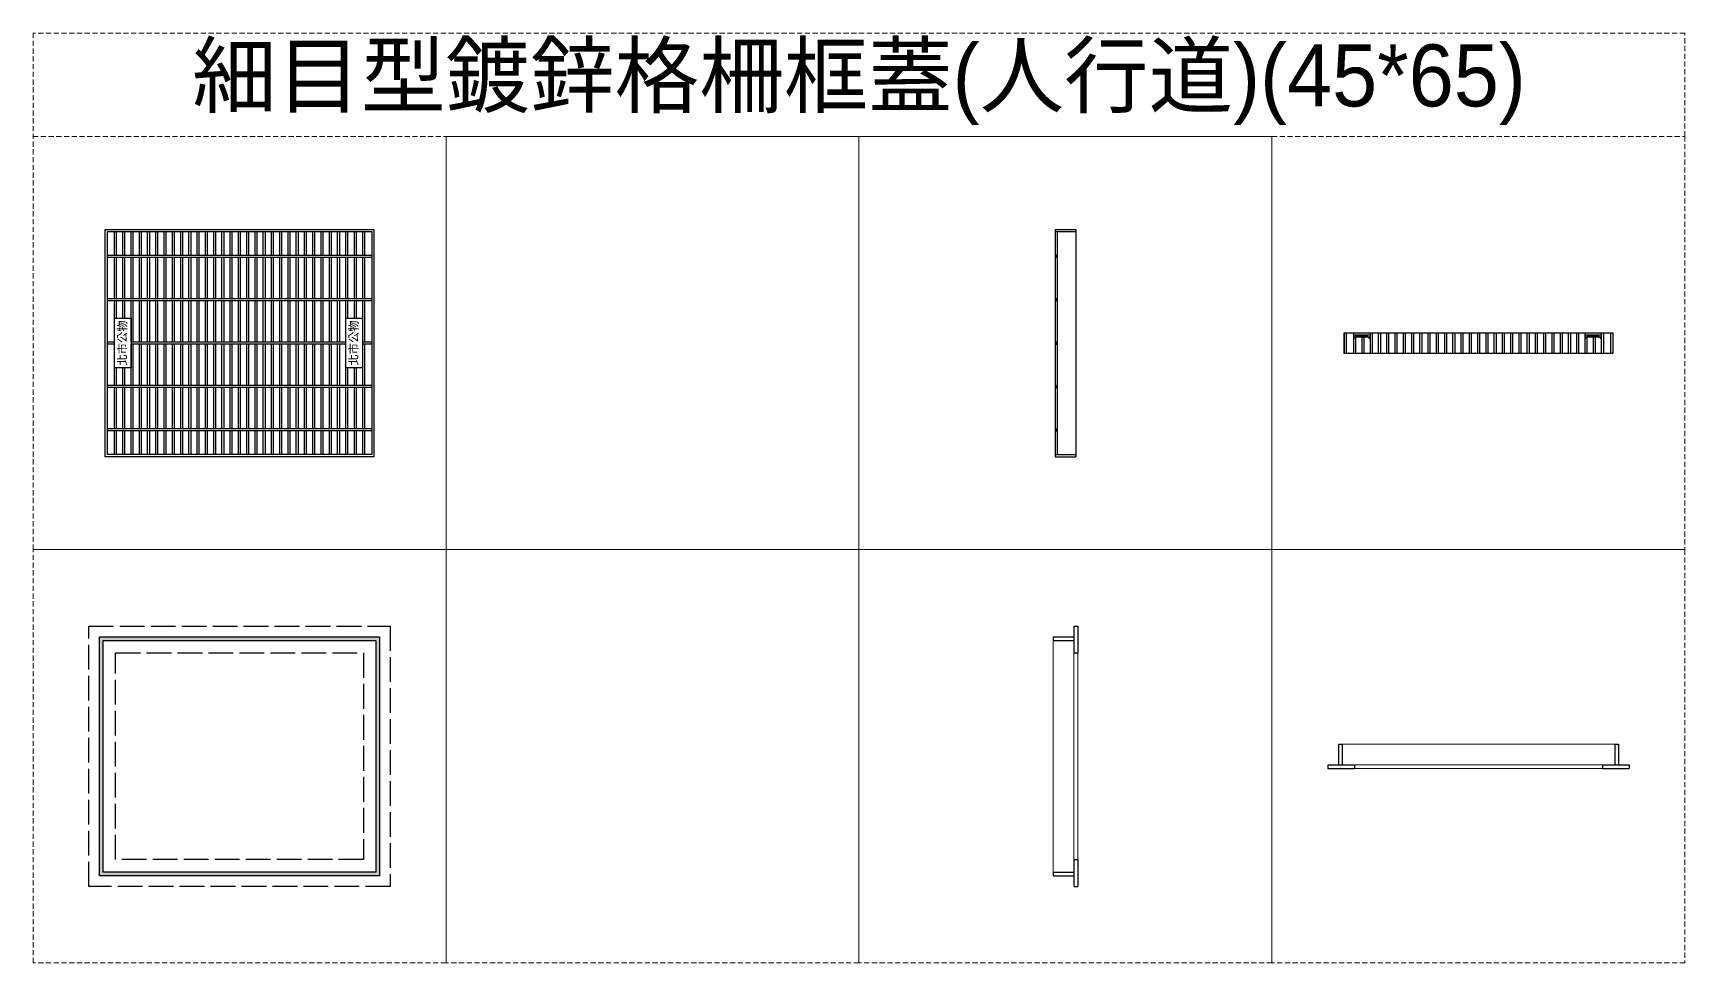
# Model space of a CAD drawing. Extents: x -2640 to 1802, y -2159 to 447.
# Drawn here: x 729.7 to 1129.7, y -794 to -569 of the extents above; entities that cross this region are included whole.
import ezdxf

# ---------------------------------------------------------------- set-up
doc = ezdxf.new("R2010")
doc.units = 0
doc.header["$MEASUREMENT"] = 0
doc.linetypes.add('ACAD_ISO02W100', pattern=[15, 12, -3])
doc.linetypes.add('HIDDEN', pattern=[0.375, 0.25, -0.125])
doc.layers.add('一、4.基本-隱藏', color=9, linetype='ACAD_ISO02W100', lineweight=20, plot=False)
doc.layers.add('二、1.繪圖-既有設施', color=8, linetype='Continuous', lineweight=20)
doc.layers.add('二、2.繪圖-施作項目', color=181, linetype='Continuous', lineweight=30)
doc.styles.add('既有名稱', font='kaiu.ttf', dxfattribs={"height": 4})
doc.styles.add('註解文字', font='MS PGothic.ttf', dxfattribs={"height": 4})

msp = doc.modelspace()

# ---------------------------------------------------------------- hatches: boundary and pattern name
at = {"layer": '二、2.繪圖-施作項目'}
h = msp.add_hatch(color=256, dxfattribs=at)
h.dxf.hatch_style = 1
h.paths.add_polyline_path([(977.723, -622.761), (977.223, -622.761), (977.223, -623.261), (977.723, -623.261)])
h = msp.add_hatch(color=256, dxfattribs=at)
h.dxf.hatch_style = 1
h.paths.add_polyline_path([(977.223, -633.261), (977.223, -633.761), (977.723, -633.761), (977.723, -633.261)])
h = msp.add_hatch(color=256, dxfattribs=at)
h.dxf.hatch_style = 1
h.paths.add_polyline_path([(977.723, -643.761), (977.223, -643.761), (977.223, -644.261), (977.723, -644.261)])
h = msp.add_hatch(color=256, dxfattribs=at)
h.dxf.hatch_style = 1
h.paths.add_polyline_path([(1052.973, -642.011), (1049.973, -642.011), (1049.973, -642.211), (1052.973, -642.211)])
h = msp.add_hatch(color=256, dxfattribs=at)
h.dxf.hatch_style = 1
h.paths.add_polyline_path([(1108.973, -642.011), (1105.973, -642.011), (1105.973, -642.211), (1108.973, -642.211)])
h = msp.add_hatch(color=256, dxfattribs=at)
h.dxf.hatch_style = 1
h.paths.add_polyline_path([(977.223, -654.261), (977.223, -654.761), (977.723, -654.761), (977.723, -654.261)])
h = msp.add_hatch(color=256, dxfattribs=at)
h.dxf.hatch_style = 1
h.paths.add_polyline_path([(977.223, -665.261), (977.723, -665.261), (977.723, -664.761), (977.223, -664.761)])
h = msp.add_hatch(color=256, dxfattribs=at)
h.dxf.hatch_style = 1
h.paths.add_polyline_path([(745.823, -772.911), (813.623, -772.911), (813.623, -715.111), (745.823, -715.111)])
h.paths.add_polyline_path([(746.723, -716.011), (812.723, -716.011), (812.723, -772.011), (746.723, -772.011)], flags=16)

# ---------------------------------------------------------------- linework, layer by layer
at = {"layer": '一、4.基本-隱藏', "linetype": 'HIDDEN', "ltscale": 5}
for points in [[(729.723, -594.011), (1129.723, -594.011), (1129.723, -569.011), (729.723, -569.011)], [(729.723, -594.011), (829.723, -594.011), (829.723, -694.011), (729.723, -694.011)], [(829.723, -594.011), (929.723, -594.011), (929.723, -694.011), (829.723, -694.011)], [(929.723, -594.011), (1029.723, -594.011), (1029.723, -694.011), (929.723, -694.011)], [(1029.723, -594.011), (1129.723, -594.011), (1129.723, -694.011), (1029.723, -694.011)], [(729.723, -694.011), (829.723, -694.011), (829.723, -794.011), (729.723, -794.011)], [(829.723, -694.011), (929.723, -694.011), (929.723, -794.011), (829.723, -794.011)], [(929.723, -694.011), (1029.723, -694.011), (1029.723, -794.011), (929.723, -794.011)], [(1029.723, -694.011), (1129.723, -694.011), (1129.723, -794.011), (1029.723, -794.011)]]:
    msp.add_lwpolyline(points, close=True, dxfattribs=at)
at = {"layer": '二、1.繪圖-既有設施'}
for points in [[(976.773, -716.011), (976.773, -772.011)], [(981.773, -719.011), (981.773, -769.011)], [(982.673, -719.011), (982.673, -769.011)], [(1046.723, -741.061), (1112.723, -741.061)], [(1049.723, -746.061), (1109.723, -746.061)], [(1049.723, -746.961), (1109.723, -746.961)]]:
    msp.add_lwpolyline(points, dxfattribs=at)
at = {"layer": '二、2.繪圖-施作項目'}
for points in [[(747.223, -616.511), (812.223, -616.511), (812.223, -671.511), (747.223, -671.511)], [(749.473, -650.011), (749.473, -638.011), (753.473, -638.011), (753.473, -650.011)], [(805.473, -650.011), (805.473, -638.011), (809.473, -638.011), (809.473, -650.011)], [(1047.223, -641.511), (1112.223, -641.511), (1112.223, -646.511), (1047.223, -646.511)], [(745.823, -715.111), (813.623, -715.111), (813.623, -772.911), (745.823, -772.911)], [(746.723, -716.011), (812.723, -716.011), (812.723, -772.011), (746.723, -772.011)]]:
    msp.add_lwpolyline(points, close=True, dxfattribs=at)
for points in [[(747.723, -617.011), (811.723, -617.011)], [(747.723, -671.011), (747.723, -617.011)], [(749.473, -622.761), (749.473, -617.011)], [(749.973, -622.761), (749.973, -617.011)], [(751.473, -622.761), (751.473, -617.011)], [(751.973, -622.761), (751.973, -617.011)], [(753.473, -622.761), (753.473, -617.011)], [(753.973, -622.761), (753.973, -617.011)], [(755.473, -622.761), (755.473, -617.011)], [(755.973, -622.761), (755.973, -617.011)], [(757.473, -622.761), (757.473, -617.011)], [(757.973, -622.761), (757.973, -617.011)], [(759.473, -622.761), (759.473, -617.011)], [(759.973, -622.761), (759.973, -617.011)], [(761.473, -622.761), (761.473, -617.011)], [(761.973, -622.761), (761.973, -617.011)], [(763.473, -622.761), (763.473, -617.011)], [(763.973, -622.761), (763.973, -617.011)], [(765.473, -622.761), (765.473, -617.011)], [(765.973, -622.761), (765.973, -617.011)], [(767.473, -622.761), (767.473, -617.011)], [(767.973, -622.761), (767.973, -617.011)], [(769.473, -622.761), (769.473, -617.011)], [(769.973, -622.761), (769.973, -617.011)], [(771.473, -622.761), (771.473, -617.011)], [(771.973, -622.761), (771.973, -617.011)], [(773.473, -622.761), (773.473, -617.011)], [(773.973, -622.761), (773.973, -617.011)], [(775.473, -622.761), (775.473, -617.011)], [(775.973, -622.761), (775.973, -617.011)], [(777.473, -622.761), (777.473, -617.011)], [(777.973, -622.761), (777.973, -617.011)], [(779.473, -622.761), (779.473, -617.011)], [(779.973, -622.761), (779.973, -617.011)], [(781.473, -622.761), (781.473, -617.011)], [(781.973, -622.761), (781.973, -617.011)], [(783.473, -622.761), (783.473, -617.011)], [(783.973, -622.761), (783.973, -617.011)], [(785.473, -622.761), (785.473, -617.011)], [(785.973, -622.761), (785.973, -617.011)], [(787.473, -622.761), (787.473, -617.011)], [(787.973, -622.761), (787.973, -617.011)], [(789.473, -622.761), (789.473, -617.011)], [(789.973, -622.761), (789.973, -617.011)], [(791.473, -622.761), (791.473, -617.011)], [(791.973, -622.761), (791.973, -617.011)], [(793.473, -622.761), (793.473, -617.011)], [(793.973, -622.761), (793.973, -617.011)], [(795.473, -622.761), (795.473, -617.011)], [(795.973, -622.761), (795.973, -617.011)], [(797.473, -622.761), (797.473, -617.011)], [(797.973, -622.761), (797.973, -617.011)], [(799.473, -622.761), (799.473, -617.011)], [(799.973, -622.761), (799.973, -617.011)], [(801.473, -622.761), (801.473, -617.011)], [(801.973, -622.761), (801.973, -617.011)], [(803.473, -622.761), (803.473, -617.011)], [(803.973, -622.761), (803.973, -617.011)], [(805.473, -622.761), (805.473, -617.011)], [(805.973, -622.761), (805.973, -617.011)], [(807.473, -617.011), (807.473, -622.761)], [(807.973, -617.011), (807.973, -622.761)], [(809.473, -617.011), (809.473, -622.761)], [(809.973, -617.011), (809.973, -622.761)], [(811.723, -617.011), (811.723, -671.011)], [(977.223, -616.511), (982.223, -616.511)], [(977.223, -616.511), (977.223, -671.511)], [(977.223, -617.011), (982.223, -617.011)], [(977.723, -617.011), (977.723, -671.011)], [(982.223, -616.511), (982.223, -671.511)], [(747.723, -622.761), (811.723, -622.761)], [(747.723, -623.261), (811.723, -623.261)], [(749.473, -633.261), (749.473, -623.261)], [(749.973, -633.261), (749.973, -623.261)], [(751.473, -633.261), (751.473, -623.261)], [(751.973, -633.261), (751.973, -623.261)], [(753.473, -633.261), (753.473, -623.261)], [(753.973, -633.261), (753.973, -623.261)], [(755.473, -633.261), (755.473, -623.261)], [(755.973, -633.261), (755.973, -623.261)], [(757.473, -633.261), (757.473, -623.261)], [(757.973, -633.261), (757.973, -623.261)], [(759.473, -633.261), (759.473, -623.261)], [(759.973, -633.261), (759.973, -623.261)], [(761.473, -633.261), (761.473, -623.261)], [(761.973, -633.261), (761.973, -623.261)], [(763.473, -633.261), (763.473, -623.261)], [(763.973, -633.261), (763.973, -623.261)], [(765.473, -633.261), (765.473, -623.261)], [(765.973, -633.261), (765.973, -623.261)], [(767.473, -633.261), (767.473, -623.261)], [(767.973, -633.261), (767.973, -623.261)], [(769.473, -633.261), (769.473, -623.261)], [(769.973, -633.261), (769.973, -623.261)], [(771.473, -633.261), (771.473, -623.261)], [(771.973, -633.261), (771.973, -623.261)], [(773.473, -633.261), (773.473, -623.261)], [(773.973, -633.261), (773.973, -623.261)], [(775.473, -633.261), (775.473, -623.261)], [(775.973, -633.261), (775.973, -623.261)], [(777.473, -633.261), (777.473, -623.261)], [(777.973, -633.261), (777.973, -623.261)], [(779.473, -633.261), (779.473, -623.261)], [(779.973, -633.261), (779.973, -623.261)], [(781.473, -633.261), (781.473, -623.261)], [(781.973, -633.261), (781.973, -623.261)], [(783.473, -633.261), (783.473, -623.261)], [(783.973, -633.261), (783.973, -623.261)], [(785.473, -633.261), (785.473, -623.261)], [(785.973, -633.261), (785.973, -623.261)], [(787.473, -633.261), (787.473, -623.261)], [(787.973, -633.261), (787.973, -623.261)], [(789.473, -633.261), (789.473, -623.261)], [(789.973, -633.261), (789.973, -623.261)], [(791.473, -633.261), (791.473, -623.261)], [(791.973, -633.261), (791.973, -623.261)], [(793.473, -633.261), (793.473, -623.261)], [(793.973, -633.261), (793.973, -623.261)], [(795.473, -633.261), (795.473, -623.261)], [(795.973, -633.261), (795.973, -623.261)], [(797.473, -633.261), (797.473, -623.261)], [(797.973, -633.261), (797.973, -623.261)], [(799.473, -633.261), (799.473, -623.261)], [(799.973, -633.261), (799.973, -623.261)], [(801.473, -633.261), (801.473, -623.261)], [(801.973, -633.261), (801.973, -623.261)], [(803.473, -633.261), (803.473, -623.261)], [(803.973, -633.261), (803.973, -623.261)], [(805.473, -633.261), (805.473, -623.261)], [(805.973, -633.261), (805.973, -623.261)], [(807.473, -623.261), (807.473, -633.261)], [(807.973, -623.261), (807.973, -633.261)], [(809.473, -623.261), (809.473, -633.261)], [(809.973, -623.261), (809.973, -633.261)], [(977.223, -622.761), (977.723, -622.761)], [(977.223, -623.261), (977.723, -623.261)], [(747.723, -633.261), (811.723, -633.261)], [(747.723, -633.761), (811.723, -633.761)], [(749.473, -643.761), (749.473, -633.761)], [(749.973, -638.011), (749.973, -633.761)], [(751.473, -638.011), (751.473, -633.761)], [(751.973, -638.011), (751.973, -633.761)], [(753.473, -643.761), (753.473, -633.761)], [(753.973, -643.761), (753.973, -633.761)], [(755.473, -643.761), (755.473, -633.761)], [(755.973, -643.761), (755.973, -633.761)], [(757.473, -643.761), (757.473, -633.761)], [(757.973, -643.761), (757.973, -633.761)], [(759.473, -643.761), (759.473, -633.761)], [(759.973, -643.761), (759.973, -633.761)], [(761.473, -643.761), (761.473, -633.761)], [(761.973, -643.761), (761.973, -633.761)], [(763.473, -643.761), (763.473, -633.761)], [(763.973, -643.761), (763.973, -633.761)], [(765.473, -643.761), (765.473, -633.761)], [(765.973, -643.761), (765.973, -633.761)], [(767.473, -643.761), (767.473, -633.761)], [(767.973, -643.761), (767.973, -633.761)], [(769.473, -643.761), (769.473, -633.761)], [(769.973, -643.761), (769.973, -633.761)], [(771.473, -643.761), (771.473, -633.761)], [(771.973, -643.761), (771.973, -633.761)], [(773.473, -643.761), (773.473, -633.761)], [(773.973, -643.761), (773.973, -633.761)], [(775.473, -643.761), (775.473, -633.761)], [(775.973, -643.761), (775.973, -633.761)], [(777.473, -643.761), (777.473, -633.761)], [(777.973, -643.761), (777.973, -633.761)], [(779.473, -643.761), (779.473, -633.761)], [(779.973, -643.761), (779.973, -633.761)], [(781.473, -643.761), (781.473, -633.761)], [(781.973, -643.761), (781.973, -633.761)], [(783.473, -643.761), (783.473, -633.761)], [(783.973, -643.761), (783.973, -633.761)], [(785.473, -643.761), (785.473, -633.761)], [(785.973, -643.761), (785.973, -633.761)], [(787.473, -643.761), (787.473, -633.761)], [(787.973, -643.761), (787.973, -633.761)], [(789.473, -643.761), (789.473, -633.761)], [(789.973, -643.761), (789.973, -633.761)], [(791.473, -643.761), (791.473, -633.761)], [(791.973, -643.761), (791.973, -633.761)], [(793.473, -643.761), (793.473, -633.761)], [(793.973, -643.761), (793.973, -633.761)], [(795.473, -643.761), (795.473, -633.761)], [(795.973, -643.761), (795.973, -633.761)], [(797.473, -643.761), (797.473, -633.761)], [(797.973, -643.761), (797.973, -633.761)], [(799.473, -643.761), (799.473, -633.761)], [(799.973, -643.761), (799.973, -633.761)], [(801.473, -643.761), (801.473, -633.761)], [(801.973, -643.761), (801.973, -633.761)], [(803.473, -643.761), (803.473, -633.761)], [(803.973, -643.761), (803.973, -633.761)], [(805.473, -643.761), (805.473, -633.761)], [(805.973, -638.011), (805.973, -633.761)], [(807.473, -633.761), (807.473, -638.011)], [(807.973, -633.761), (807.973, -638.011)], [(809.473, -633.761), (809.473, -643.761)], [(809.973, -633.761), (809.973, -643.761)], [(977.223, -633.261), (977.723, -633.261)], [(977.223, -633.761), (977.723, -633.761)], [(747.723, -643.761), (749.473, -643.761)], [(753.473, -643.761), (805.473, -643.761)], [(809.473, -643.761), (811.723, -643.761)], [(977.223, -643.761), (977.723, -643.761)], [(1047.223, -641.511), (1047.223, -646.511)], [(1047.723, -641.511), (1047.723, -646.511)], [(1049.473, -641.511), (1049.473, -646.511)], [(1049.473, -642.011), (1053.473, -642.011)], [(1049.473, -642.511), (1053.473, -642.511)], [(1049.973, -642.511), (1049.473, -643.011)], [(1049.973, -642.211), (1049.973, -642.011)], [(1049.973, -642.211), (1052.973, -642.211)], [(1049.973, -642.511), (1049.973, -646.511)], [(1051.473, -642.511), (1051.473, -646.511)], [(1051.973, -642.511), (1051.973, -646.511)], [(1052.973, -642.211), (1052.973, -642.011)], [(1052.973, -642.511), (1053.473, -643.011)], [(1053.473, -641.511), (1053.473, -646.511)], [(1053.973, -641.511), (1053.973, -646.511)], [(1055.473, -641.511), (1055.473, -646.511)], [(1055.973, -641.511), (1055.973, -646.511)], [(1057.473, -641.511), (1057.473, -646.511)], [(1057.973, -641.511), (1057.973, -646.511)], [(1059.473, -641.511), (1059.473, -646.511)], [(1059.973, -641.511), (1059.973, -646.511)], [(1061.473, -641.511), (1061.473, -646.511)], [(1061.973, -641.511), (1061.973, -646.511)], [(1063.473, -641.511), (1063.473, -646.511)], [(1063.973, -641.511), (1063.973, -646.511)], [(1065.473, -641.511), (1065.473, -646.511)], [(1065.973, -641.511), (1065.973, -646.511)], [(1067.473, -641.511), (1067.473, -646.511)], [(1067.973, -641.511), (1067.973, -646.511)], [(1069.473, -641.511), (1069.473, -646.511)], [(1069.973, -641.511), (1069.973, -646.511)], [(1071.473, -641.511), (1071.473, -646.511)], [(1071.973, -641.511), (1071.973, -646.511)], [(1073.473, -641.511), (1073.473, -646.511)], [(1073.973, -641.511), (1073.973, -646.511)], [(1075.473, -641.511), (1075.473, -646.511)], [(1075.973, -641.511), (1075.973, -646.511)], [(1077.473, -641.511), (1077.473, -646.511)], [(1077.973, -641.511), (1077.973, -646.511)], [(1079.473, -641.511), (1079.473, -646.511)], [(1079.973, -641.511), (1079.973, -646.511)], [(1081.473, -641.511), (1081.473, -646.511)], [(1081.973, -641.511), (1081.973, -646.511)], [(1083.473, -641.511), (1083.473, -646.511)], [(1083.973, -641.511), (1083.973, -646.511)], [(1085.473, -641.511), (1085.473, -646.511)], [(1085.973, -641.511), (1085.973, -646.511)], [(1087.473, -641.511), (1087.473, -646.511)], [(1087.973, -641.511), (1087.973, -646.511)], [(1089.473, -641.511), (1089.473, -646.511)], [(1089.973, -641.511), (1089.973, -646.511)], [(1091.473, -641.511), (1091.473, -646.511)], [(1091.973, -641.511), (1091.973, -646.511)], [(1093.473, -641.511), (1093.473, -646.511)], [(1093.973, -641.511), (1093.973, -646.511)], [(1095.473, -641.511), (1095.473, -646.511)], [(1095.973, -641.511), (1095.973, -646.511)], [(1097.473, -641.511), (1097.473, -646.511)], [(1097.973, -641.511), (1097.973, -646.511)], [(1099.473, -641.511), (1099.473, -646.511)], [(1099.973, -641.511), (1099.973, -646.511)], [(1101.473, -641.511), (1101.473, -646.511)], [(1101.973, -641.511), (1101.973, -646.511)], [(1103.473, -641.511), (1103.473, -646.511)], [(1103.973, -641.511), (1103.973, -646.511)], [(1105.473, -641.511), (1105.473, -646.511)], [(1105.473, -642.011), (1109.473, -642.011)], [(1105.473, -642.511), (1109.473, -642.511)], [(1105.973, -642.511), (1105.473, -643.011)], [(1105.973, -642.211), (1105.973, -642.011)], [(1105.973, -642.211), (1108.973, -642.211)], [(1105.973, -642.511), (1105.973, -646.511)], [(1107.473, -642.511), (1107.473, -646.511)], [(1107.973, -642.511), (1107.973, -646.511)], [(1108.973, -642.211), (1108.973, -642.011)], [(1108.973, -642.511), (1109.473, -643.011)], [(1109.473, -641.511), (1109.473, -646.511)], [(1109.973, -641.511), (1109.973, -646.511)], [(1111.723, -641.511), (1111.723, -646.511)], [(1112.223, -641.511), (1112.223, -646.511)], [(749.473, -644.261), (747.723, -644.261)], [(749.473, -654.261), (749.473, -644.261)], [(805.473, -644.261), (753.473, -644.261)], [(753.473, -654.261), (753.473, -644.261)], [(753.973, -654.261), (753.973, -644.261)], [(755.473, -654.261), (755.473, -644.261)], [(755.973, -654.261), (755.973, -644.261)], [(757.473, -654.261), (757.473, -644.261)], [(757.973, -654.261), (757.973, -644.261)], [(759.473, -654.261), (759.473, -644.261)], [(759.973, -654.261), (759.973, -644.261)], [(761.473, -654.261), (761.473, -644.261)], [(761.973, -654.261), (761.973, -644.261)], [(763.473, -654.261), (763.473, -644.261)], [(763.973, -654.261), (763.973, -644.261)], [(765.473, -654.261), (765.473, -644.261)], [(765.973, -654.261), (765.973, -644.261)], [(767.473, -654.261), (767.473, -644.261)], [(767.973, -654.261), (767.973, -644.261)], [(769.473, -654.261), (769.473, -644.261)], [(769.973, -654.261), (769.973, -644.261)], [(771.473, -654.261), (771.473, -644.261)], [(771.973, -654.261), (771.973, -644.261)], [(773.473, -654.261), (773.473, -644.261)], [(773.973, -654.261), (773.973, -644.261)], [(775.473, -654.261), (775.473, -644.261)], [(775.973, -654.261), (775.973, -644.261)], [(777.473, -654.261), (777.473, -644.261)], [(777.973, -654.261), (777.973, -644.261)], [(779.473, -654.261), (779.473, -644.261)], [(779.973, -654.261), (779.973, -644.261)], [(781.473, -654.261), (781.473, -644.261)], [(781.973, -654.261), (781.973, -644.261)], [(783.473, -654.261), (783.473, -644.261)], [(783.973, -654.261), (783.973, -644.261)], [(785.473, -654.261), (785.473, -644.261)], [(785.973, -654.261), (785.973, -644.261)], [(787.473, -654.261), (787.473, -644.261)], [(787.973, -654.261), (787.973, -644.261)], [(789.473, -654.261), (789.473, -644.261)], [(789.973, -654.261), (789.973, -644.261)], [(791.473, -654.261), (791.473, -644.261)], [(791.973, -654.261), (791.973, -644.261)], [(793.473, -654.261), (793.473, -644.261)], [(793.973, -654.261), (793.973, -644.261)], [(795.473, -654.261), (795.473, -644.261)], [(795.973, -654.261), (795.973, -644.261)], [(797.473, -654.261), (797.473, -644.261)], [(797.973, -654.261), (797.973, -644.261)], [(799.473, -654.261), (799.473, -644.261)], [(799.973, -654.261), (799.973, -644.261)], [(801.473, -654.261), (801.473, -644.261)], [(801.973, -654.261), (801.973, -644.261)], [(803.473, -654.261), (803.473, -644.261)], [(803.973, -654.261), (803.973, -644.261)], [(805.473, -654.261), (805.473, -644.261)], [(811.723, -644.261), (809.473, -644.261)], [(809.473, -644.261), (809.473, -654.261)], [(809.973, -644.261), (809.973, -654.261)], [(977.223, -644.261), (977.723, -644.261)], [(749.973, -654.261), (749.973, -650.011)], [(751.473, -654.261), (751.473, -650.011)], [(751.973, -654.261), (751.973, -650.011)], [(805.973, -654.261), (805.973, -650.011)], [(807.473, -650.011), (807.473, -654.261)], [(807.973, -650.011), (807.973, -654.261)], [(811.723, -654.261), (747.723, -654.261)], [(811.723, -654.761), (747.723, -654.761)], [(749.473, -664.761), (749.473, -654.761)], [(749.973, -664.761), (749.973, -654.761)], [(751.473, -664.761), (751.473, -654.761)], [(751.973, -664.761), (751.973, -654.761)], [(753.473, -664.761), (753.473, -654.761)], [(753.973, -664.761), (753.973, -654.761)], [(755.473, -664.761), (755.473, -654.761)], [(755.973, -664.761), (755.973, -654.761)], [(757.473, -664.761), (757.473, -654.761)], [(757.973, -664.761), (757.973, -654.761)], [(759.473, -664.761), (759.473, -654.761)], [(759.973, -664.761), (759.973, -654.761)], [(761.473, -664.761), (761.473, -654.761)], [(761.973, -664.761), (761.973, -654.761)], [(763.473, -664.761), (763.473, -654.761)], [(763.973, -664.761), (763.973, -654.761)], [(765.473, -664.761), (765.473, -654.761)], [(765.973, -664.761), (765.973, -654.761)], [(767.473, -664.761), (767.473, -654.761)], [(767.973, -664.761), (767.973, -654.761)], [(769.473, -664.761), (769.473, -654.761)], [(769.973, -664.761), (769.973, -654.761)], [(771.473, -664.761), (771.473, -654.761)], [(771.973, -664.761), (771.973, -654.761)], [(773.473, -664.761), (773.473, -654.761)], [(773.973, -664.761), (773.973, -654.761)], [(775.473, -664.761), (775.473, -654.761)], [(775.973, -664.761), (775.973, -654.761)], [(777.473, -664.761), (777.473, -654.761)], [(777.973, -664.761), (777.973, -654.761)], [(779.473, -664.761), (779.473, -654.761)], [(779.973, -664.761), (779.973, -654.761)], [(781.473, -664.761), (781.473, -654.761)], [(781.973, -664.761), (781.973, -654.761)], [(783.473, -664.761), (783.473, -654.761)], [(783.973, -664.761), (783.973, -654.761)], [(785.473, -664.761), (785.473, -654.761)], [(785.973, -664.761), (785.973, -654.761)], [(787.473, -664.761), (787.473, -654.761)], [(787.973, -664.761), (787.973, -654.761)], [(789.473, -664.761), (789.473, -654.761)], [(789.973, -664.761), (789.973, -654.761)], [(791.473, -664.761), (791.473, -654.761)], [(791.973, -664.761), (791.973, -654.761)], [(793.473, -664.761), (793.473, -654.761)], [(793.973, -664.761), (793.973, -654.761)], [(795.473, -664.761), (795.473, -654.761)], [(795.973, -664.761), (795.973, -654.761)], [(797.473, -664.761), (797.473, -654.761)], [(797.973, -664.761), (797.973, -654.761)], [(799.473, -664.761), (799.473, -654.761)], [(799.973, -664.761), (799.973, -654.761)], [(801.473, -664.761), (801.473, -654.761)], [(801.973, -664.761), (801.973, -654.761)], [(803.473, -664.761), (803.473, -654.761)], [(803.973, -664.761), (803.973, -654.761)], [(805.473, -664.761), (805.473, -654.761)], [(805.973, -664.761), (805.973, -654.761)], [(807.473, -654.761), (807.473, -664.761)], [(807.973, -654.761), (807.973, -664.761)], [(809.473, -654.761), (809.473, -664.761)], [(809.973, -654.761), (809.973, -664.761)], [(977.223, -654.261), (977.723, -654.261)], [(977.223, -654.761), (977.723, -654.761)], [(811.723, -664.761), (747.723, -664.761)], [(811.723, -665.261), (747.723, -665.261)], [(749.473, -671.011), (749.473, -665.261)], [(749.973, -671.011), (749.973, -665.261)], [(751.473, -671.011), (751.473, -665.261)], [(751.973, -671.011), (751.973, -665.261)], [(753.473, -671.011), (753.473, -665.261)], [(753.973, -671.011), (753.973, -665.261)], [(755.473, -671.011), (755.473, -665.261)], [(755.973, -671.011), (755.973, -665.261)], [(757.473, -671.011), (757.473, -665.261)], [(757.973, -671.011), (757.973, -665.261)], [(759.473, -671.011), (759.473, -665.261)], [(759.973, -671.011), (759.973, -665.261)], [(761.473, -671.011), (761.473, -665.261)], [(761.973, -671.011), (761.973, -665.261)], [(763.473, -671.011), (763.473, -665.261)], [(763.973, -671.011), (763.973, -665.261)], [(765.473, -671.011), (765.473, -665.261)], [(765.973, -671.011), (765.973, -665.261)], [(767.473, -671.011), (767.473, -665.261)], [(767.973, -671.011), (767.973, -665.261)], [(769.473, -671.011), (769.473, -665.261)], [(769.973, -671.011), (769.973, -665.261)], [(771.473, -671.011), (771.473, -665.261)], [(771.973, -671.011), (771.973, -665.261)], [(773.473, -671.011), (773.473, -665.261)], [(773.973, -671.011), (773.973, -665.261)], [(775.473, -671.011), (775.473, -665.261)], [(775.973, -671.011), (775.973, -665.261)], [(777.473, -671.011), (777.473, -665.261)], [(777.973, -671.011), (777.973, -665.261)], [(779.473, -671.011), (779.473, -665.261)], [(779.973, -671.011), (779.973, -665.261)], [(781.473, -671.011), (781.473, -665.261)], [(781.973, -671.011), (781.973, -665.261)], [(783.473, -671.011), (783.473, -665.261)], [(783.973, -671.011), (783.973, -665.261)], [(785.473, -671.011), (785.473, -665.261)], [(785.973, -671.011), (785.973, -665.261)], [(787.473, -671.011), (787.473, -665.261)], [(787.973, -671.011), (787.973, -665.261)], [(789.473, -671.011), (789.473, -665.261)], [(789.973, -671.011), (789.973, -665.261)], [(791.473, -671.011), (791.473, -665.261)], [(791.973, -671.011), (791.973, -665.261)], [(793.473, -671.011), (793.473, -665.261)], [(793.973, -671.011), (793.973, -665.261)], [(795.473, -671.011), (795.473, -665.261)], [(795.973, -671.011), (795.973, -665.261)], [(797.473, -671.011), (797.473, -665.261)], [(797.973, -671.011), (797.973, -665.261)], [(799.473, -671.011), (799.473, -665.261)], [(799.973, -671.011), (799.973, -665.261)], [(801.473, -671.011), (801.473, -665.261)], [(801.973, -671.011), (801.973, -665.261)], [(803.473, -671.011), (803.473, -665.261)], [(803.973, -671.011), (803.973, -665.261)], [(805.473, -671.011), (805.473, -665.261)], [(805.973, -671.011), (805.973, -665.261)], [(807.473, -665.261), (807.473, -671.011)], [(807.973, -665.261), (807.973, -671.011)], [(809.473, -665.261), (809.473, -671.011)], [(809.973, -665.261), (809.973, -671.011)], [(977.223, -664.761), (977.723, -664.761)], [(977.223, -665.261), (977.723, -665.261)], [(811.723, -671.011), (747.723, -671.011)], [(977.223, -671.011), (982.223, -671.011)], [(977.223, -671.511), (982.223, -671.511)], [(976.773, -715.111), (981.773, -715.111)], [(976.773, -715.111), (976.773, -716.011)], [(981.773, -712.511), (982.673, -712.511)], [(981.773, -712.511), (981.773, -719.011)], [(982.673, -712.511), (982.673, -719.011)], [(976.773, -716.011), (981.773, -716.011)], [(981.773, -719.011), (982.673, -719.011)], [(1045.823, -741.061), (1045.823, -746.061)], [(1045.823, -741.061), (1046.723, -741.061)], [(1046.723, -741.061), (1046.723, -746.061)], [(1112.723, -741.061), (1112.723, -746.061)], [(1112.723, -741.061), (1113.623, -741.061)], [(1113.623, -741.061), (1113.623, -746.061)], [(1043.223, -746.061), (1043.223, -746.961)], [(1043.223, -746.061), (1049.723, -746.061)], [(1043.223, -746.961), (1049.723, -746.961)], [(1049.723, -746.061), (1049.723, -746.961)], [(1109.723, -746.061), (1109.723, -746.961)], [(1109.723, -746.061), (1116.223, -746.061)], [(1109.723, -746.961), (1116.223, -746.961)], [(1116.223, -746.061), (1116.223, -746.961)], [(981.773, -769.011), (982.673, -769.011)], [(981.773, -769.011), (981.773, -775.511)], [(982.673, -769.011), (982.673, -775.511)], [(976.773, -772.011), (981.773, -772.011)], [(976.773, -772.011), (976.773, -772.911)], [(976.773, -772.911), (981.773, -772.911)], [(981.773, -775.511), (982.673, -775.511)]]:
    msp.add_lwpolyline(points, dxfattribs=at)
at = {"layer": '二、2.繪圖-施作項目', "linetype": 'ACAD_ISO02W100', "ltscale": 0.5}
for points in [[(743.223, -712.511), (816.223, -712.511), (816.223, -775.511), (743.223, -775.511)], [(749.723, -719.011), (809.723, -719.011), (809.723, -769.011), (749.723, -769.011)]]:
    msp.add_lwpolyline(points, close=True, dxfattribs=at)

# ---------------------------------------------------------------- texts
at = {"layer": '二、1.繪圖-既有設施', "insert": (929.723, -581.511), "char_height": 15, "attachment_point": 5, "style": '註解文字'}
msp.add_mtext_dynamic_manual_height_columns('{\\fMS PGothic|b0|i0|c128|p34;細目型鍍鋅格柵}框蓋(人行道)(45*65)', width=346.0773, gutter_width=15, heights=[0], dxfattribs=at)

# ---------------------------------------------------------------- next in the draw order: texts
at = {"layer": '二、2.繪圖-施作項目', "char_height": 2, "attachment_point": 5, "rotation": 90, "style": '既有名稱', "bg_fill": 3, "box_fill_scale": 1, "bg_fill_color": 256, "bg_fill_transparency": 0}
for insert in [(751.473, -644.011), (807.473, -644.011)]:
    msp.add_mtext_dynamic_manual_height_columns('北市公物', width=11.50445, gutter_width=10, heights=[0], dxfattribs=dict(at, insert=insert))

doc.saveas('drawing.dxf')
